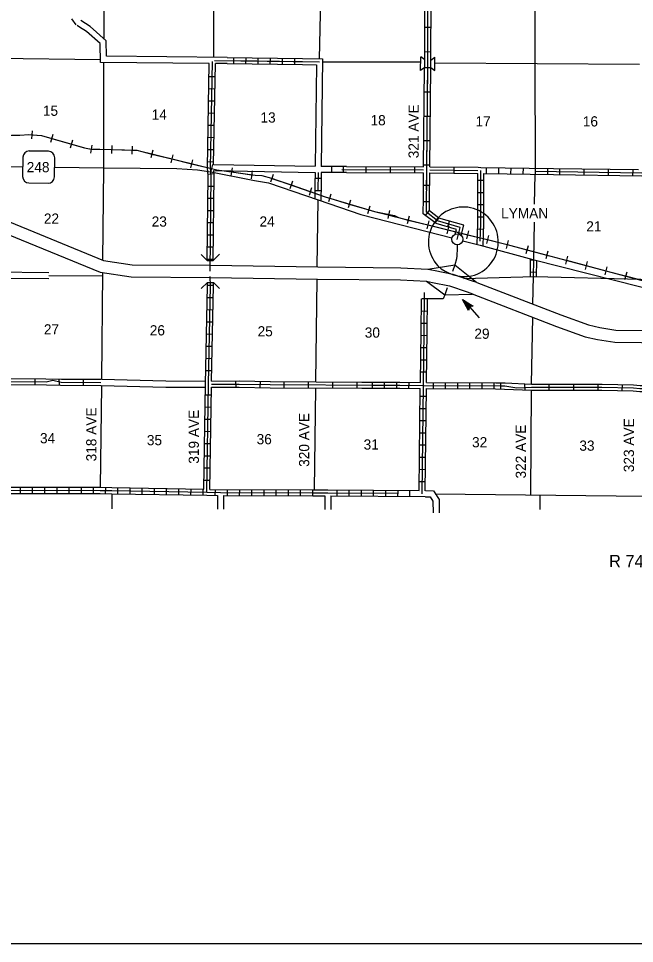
# Model space of a CAD drawing. Extents: x 1172052 to 1638052, y 15900200 to 16275684.
# Drawn here: x 1424016 to 1454190, y 15907050 to 15952360 of the extents above; entities that cross this region are included whole.
import ezdxf

# ---------------------------------------------------------------- set-up
doc = ezdxf.new("R2010")
doc.units = 0
for name, color, linetype in [('L10', 7, 'Continuous'), ('L11', 7, 'Continuous'), ('L13', 7, 'Continuous'), ('L14', 7, 'Continuous'), ('L15', 7, 'Continuous'), ('L16', 7, 'Continuous'), ('L18', 7, 'Continuous'), ('L22', 7, 'Continuous'), ('L23', 7, 'Continuous'), ('L3', 7, 'Continuous'), ('L30', 7, 'Continuous'), ('L31', 7, 'Continuous'), ('L4', 7, 'Continuous'), ('L5', 7, 'Continuous'), ('L55', 7, 'Continuous'), ('L8', 7, 'Continuous'), ('L9', 7, 'Continuous')]:
    doc.layers.add(name, color=color, linetype=linetype)

msp = doc.modelspace()

# ---------------------------------------------------------------- linework, layer by layer
at = {"layer": 'L10'}
for points in [[(1437926, 15950403), (1438914, 15950391)], [(1438914, 15950391), (1438846, 15945118)], [(1437928, 15950101), (1438610, 15950092)], [(1438610, 15950092), (1438546, 15945120)], [(1433572, 15945216), (1438546, 15945120)], [(1433579, 15944915), (1438542, 15944820)], [(1422852, 15939947), (1425498, 15939925)], [(1422849, 15939647), (1425502, 15939625)], [(1433477, 15934445), (1434831, 15934454), (1436349, 15934424)]]:
    msp.add_lwpolyline(points, dxfattribs=at)
at = {"layer": 'L11'}
for p, q in [((1426843, 15952056), (1426631, 15952342)), ((1427010, 15951940), (1426885, 15952017)), ((1427522, 15951963), (1427062, 15952264)), ((1427340, 15951724), (1427007, 15951941)), ((1428015, 15951131), (1427340, 15951724)), ((1428313, 15951268), (1427522, 15951963)), ((1428026, 15950211), (1428015, 15951131)), ((1428323, 15950508), (1428313, 15951268)), ((1433360, 15950157), (1428026, 15950211)), ((1434235, 15950448), (1428323, 15950508)), ((1434231, 15950148), (1433660, 15950154))]:
    msp.add_line(p, q, dxfattribs=at)
for points in [[(1428071, 15934387), (1431229, 15934306), (1433172, 15934295)], [(1428079, 15934687), (1431234, 15934606), (1433174, 15934595)]]:
    msp.add_lwpolyline(points, dxfattribs=at)
at = {"layer": 'L13'}
for p, q in [((1438912, 15950241), (1443707, 15950233)), ((1444417, 15950196), (1454437, 15950121)), ((1438676, 15943482), (1438636, 15940192)), ((1449253, 15940538), (1449284, 15942387)), ((1428130, 15939912), (1428077, 15934687)), ((1438629, 15939592), (1438569, 15934562)), ((1449216, 15938370), (1449239, 15939729)), ((1449150, 15934456), (1449205, 15937731)), ((1428074, 15934387), (1428023, 15929396)), ((1438565, 15934262), (1438505, 15929277)), ((1449112, 15929032), (1449145, 15934156)), ((1444434, 15929079), (1454762, 15928969))]:
    msp.add_line(p, q, dxfattribs=at)
for points in [[(1438765, 15950391), (1438867, 15955567), (1438843, 15960843), (1438936, 15966143), (1439012, 15971360), (1439080, 15976588)], [(1433721, 15976457), (1433692, 15971421), (1433616, 15966204), (1433581, 15960844), (1433546, 15955594), (1433562, 15950455)], [(1449401, 15965794), (1449300, 15960722), (1449290, 15955388), (1449324, 15945032)], [(1428332, 15963050), (1428294, 15960888), (1428217, 15955596), (1428189, 15951377)], [(1418338, 15950452), (1422963, 15950414), (1428025, 15950355)], [(1428183, 15950209), (1428181, 15945011), (1428136, 15940529)], [(1449299, 15943265), (1449324, 15944732)], [(1425497, 15939775), (1428113, 15939752)], [(1445828, 15939632), (1449286, 15939728), (1454498, 15939593), (1459574, 15939497)]]:
    msp.add_lwpolyline(points, dxfattribs=at)
at = {"layer": 'L15'}
for p, q in [((1424684, 15946863), (1424648, 15946464)), ((1425699, 15946670), (1425589, 15946285)), ((1426660, 15946395), (1426550, 15946010)), ((1427610, 15946156), (1427539, 15945763)), ((1428580, 15946143), (1428567, 15945744)), ((1429580, 15946111), (1429567, 15945711)), ((1430598, 15945915), (1430503, 15945527)), ((1431570, 15945678), (1431475, 15945289)), ((1432541, 15945440), (1432446, 15945052)), ((1433512, 15945202), (1433417, 15944814)), ((1434478, 15945042), (1434423, 15944646)), ((1435468, 15944905), (1435413, 15944509)), ((1436485, 15944719), (1436355, 15944340)), ((1437430, 15944394), (1437300, 15944016)), ((1438376, 15944069), (1438246, 15943691)), ((1439317, 15943754), (1439201, 15943372)), ((1440274, 15943465), (1440158, 15943082)), ((1441231, 15943175), (1441115, 15942792)), ((1442186, 15942959), (1442109, 15942566)), ((1443152, 15942683), (1443056, 15942294)), ((1444122, 15942443), (1444026, 15942055)), ((1446064, 15941964), (1445968, 15941575)), ((1447035, 15941724), (1446939, 15941336)), ((1448009, 15941482), (1447906, 15941096)), ((1448975, 15941225), (1448872, 15940839)), ((1449942, 15940969), (1449839, 15940582)), ((1450908, 15940712), (1450805, 15940325)), ((1451874, 15940455), (1451772, 15940068)), ((1452841, 15940198), (1452738, 15939811)), ((1453807, 15939941), (1453704, 15939555))]:
    msp.add_line(p, q, dxfattribs=at)
for points in [[(1423668, 15946637), (1424086, 15946639), (1424520, 15946676), (1424666, 15946663)], [(1424666, 15946663), (1425144, 15946621), (1425644, 15946478)], [(1425644, 15946478), (1426605, 15946202)], [(1426605, 15946202), (1427247, 15946019), (1427574, 15945960)], [(1427574, 15945960), (1427588, 15945957), (1428005, 15945962), (1428574, 15945943)], [(1428574, 15945943), (1429573, 15945911)], [(1429573, 15945911), (1429805, 15945904), (1430551, 15945721)], [(1430551, 15945721), (1431522, 15945483)], [(1431522, 15945483), (1432494, 15945246)], [(1432494, 15945246), (1433465, 15945008)], [(1433465, 15945008), (1433729, 15944943), (1434450, 15944844)], [(1434450, 15944844), (1435441, 15944707)], [(1435441, 15944707), (1435602, 15944685), (1435943, 15944665), (1436401, 15944536), (1436420, 15944529)], [(1436420, 15944529), (1437365, 15944205), (1438311, 15943880)], [(1438311, 15943880), (1439043, 15943629), (1439259, 15943563)], [(1439259, 15943563), (1440216, 15943273), (1441173, 15942983)], [(1441173, 15942983), (1441453, 15942899), (1442118, 15942742)], [(1442122, 15942742), (1442419, 15942658), (1442633, 15942605), (1443104, 15942489)], [(1443104, 15942489), (1444074, 15942249)], [(1444074, 15942249), (1445045, 15942009)], [(1445045, 15942009), (1446016, 15941770)], [(1446016, 15941770), (1446987, 15941530)], [(1446987, 15941530), (1447888, 15941307), (1447957, 15941289)], [(1447957, 15941289), (1448924, 15941032)], [(1448924, 15941032), (1449890, 15940775)], [(1449890, 15940775), (1450857, 15940518)], [(1450857, 15940518), (1451823, 15940262)], [(1451823, 15940262), (1452789, 15940005)], [(1452789, 15940005), (1453756, 15939748)], [(1453756, 15939748), (1454722, 15939491)]]:
    msp.add_lwpolyline(points, dxfattribs=at)
at = {"layer": 'L16'}
msp.add_circle((1445510, 15941543), 268, dxfattribs=at)
at = {"layer": 'L18'}
for p, q in [((1443715, 15949815), (1443719, 15950477)), ((1443917, 15950327), (1443719, 15950477)), ((1443914, 15949962), (1443917, 15950327)), ((1444213, 15949960), (1444215, 15950325)), ((1444215, 15950325), (1444415, 15950473)), ((1444411, 15949810), (1444415, 15950473)), ((1443914, 15949962), (1443715, 15949815)), ((1444213, 15949960), (1444411, 15949810)), ((1433261, 15940506), (1432959, 15940801)), ((1433559, 15940509), (1433854, 15940810)), ((1433261, 15940506), (1433559, 15940509)), ((1433267, 15939431), (1432971, 15939130)), ((1433267, 15939431), (1433565, 15939434)), ((1433565, 15939434), (1433866, 15939139))]:
    msp.add_line(p, q, dxfattribs=at)
at = {"layer": 'L22'}
for p, q in [((1446104, 15938238), (1445782, 15938594)), ((1446094, 15938211), (1445815, 15938520)), ((1446133, 15938243), (1445863, 15938541)), ((1446086, 15938182), (1445863, 15938430)), ((1446162, 15938248), (1445945, 15938489)), ((1446191, 15938253), (1446026, 15938436)), ((1446079, 15938153), (1445910, 15938340)), ((1446072, 15938124), (1445957, 15938250)), ((1445984, 15938366), (1446056, 15938286)), ((1446064, 15938095), (1446005, 15938160)), ((1446057, 15938066), (1446052, 15938070)), ((1446100, 15938237), (1446583, 15937702)), ((1446220, 15938258), (1446107, 15938383)), ((1446249, 15938263), (1446188, 15938331)), ((1446279, 15938268), (1446269, 15938278))]:
    msp.add_line(p, q, dxfattribs=at)
msp.add_lwpolyline([(1446100, 15938237), (1446056, 15938063), (1445773, 15938600), (1446284, 15938269)], close=True, dxfattribs=at)
at = {"layer": 'L23'}
msp.add_line((1268802, 15907050), (1636052, 15907051), dxfattribs=at)
at = {"layer": 'L3'}
for p, q in [((1425485, 15945856), (1424546, 15945869)), ((1424228, 15945560), (1424216, 15944620)), ((1425782, 15944600), (1425794, 15945539)), ((1422886, 15945106), (1424222, 15945092)), ((1433293, 15944738), (1433590, 15944760)), ((1424525, 15944303), (1425464, 15944291))]:
    msp.add_line(p, q, dxfattribs=at)
for points in [[(1425788, 15945077), (1428186, 15945053), (1431777, 15945018), (1432777, 15944942), (1433434, 15944852)], [(1433434, 15944852), (1435572, 15944431), (1436262, 15944316), (1438696, 15943475), (1440780, 15942755), (1442759, 15942252), (1445250, 15941613)], [(1423006, 15942633), (1428177, 15940512), (1429577, 15940298), (1433406, 15940277), (1438674, 15940192)], [(1445504, 15941276), (1445504, 15941095), (1445495, 15940741), (1445477, 15940592), (1445389, 15940288)], [(1445774, 15941477), (1446630, 15941252)], [(1446630, 15941252), (1449216, 15940548), (1454505, 15939220), (1459710, 15937894)], [(1444070, 15940089), (1445389, 15940288), (1446456, 15939442)], [(1445389, 15940288), (1445281, 15939968)], [(1438672, 15940192), (1442744, 15940152), (1444070, 15940089), (1444418, 15940024), (1445296, 15939837), (1446196, 15939532), (1446457, 15939437)], [(1444000, 15939492), (1444892, 15938817), (1446262, 15938864)], [(1446463, 15939435), (1450580, 15937843), (1451938, 15937348), (1452492, 15937224), (1453277, 15937097), (1459729, 15937027)], [(1445008, 15939161), (1444892, 15938817)]]:
    msp.add_lwpolyline(points, dxfattribs=at)
for centre, start, end in [((1424540, 15945557), 89.2382, 179.2382), ((1425479, 15945544), 359.2382, 89.2382), ((1424527, 15944617), 179.2382, 269.2382), ((1425467, 15944605), 269.2382, 359.2382)]:
    msp.add_arc(centre, 313, start, end, dxfattribs=at)
at = {"layer": 'L31'}
for centre, radius, start, end in [((1445807, 15941414), 1711, 283.7574, 222.795), ((1445885, 15941675), 1952, 226.8678, 279.6847)]:
    msp.add_arc(centre, radius, start, end, dxfattribs=at)
at = {"layer": 'L4'}
msp.add_lwpolyline([(1444892, 15938817), (1444812, 15938631), (1443765, 15938635)], dxfattribs=at)
at = {"layer": 'L5'}
for points in [[(1422779, 15942078), (1428016, 15939930), (1429529, 15939698), (1433400, 15939677), (1438664, 15939592)], [(1438666, 15939592), (1442727, 15939552), (1444000, 15939492), (1444300, 15939435), (1445136, 15939258), (1445997, 15938966), (1446252, 15938873)], [(1446246, 15938875), (1450369, 15937281), (1451769, 15936771), (1452379, 15936635), (1453225, 15936498), (1459722, 15936427)]]:
    msp.add_lwpolyline(points, dxfattribs=at)
at = {"layer": 'L55'}
for p, q in [((1428592, 15929082), (1428589, 15928347)), ((1433760, 15928991), (1433758, 15928328)), ((1434060, 15928988), (1434058, 15928327)), ((1439022, 15928978), (1439020, 15928310)), ((1439322, 15928977), (1439320, 15928309)), ((1449545, 15928995), (1449559, 15928310))]:
    msp.add_line(p, q, dxfattribs=at)
for points in [[(1443945, 15929233), (1444345, 15929229), (1444617, 15928797), (1444621, 15928141)], [(1443945, 15928933), (1444179, 15928931), (1444318, 15928710), (1444322, 15928139)]]:
    msp.add_lwpolyline(points, dxfattribs=at)
at = {"layer": 'L8'}
for p, q in [((1434235, 15950451), (1437926, 15950402)), ((1434561, 15950147), (1434565, 15950446)), ((1434563, 15950296), (1437924, 15950252)), ((1435158, 15950139), (1435161, 15950438)), ((1435754, 15950132), (1435758, 15950430)), ((1436351, 15950124), (1436355, 15950422)), ((1436947, 15950116), (1436951, 15950414)), ((1437544, 15950108), (1437548, 15950407)), ((1434231, 15950151), (1437928, 15950102)), ((1433350, 15949523), (1433648, 15949518)), ((1433339, 15948927), (1433638, 15948921)), ((1433329, 15948330), (1433627, 15948325)), ((1433318, 15947734), (1433616, 15947728)), ((1433307, 15947137), (1433606, 15947132)), ((1433297, 15946541), (1433595, 15946535)), ((1433286, 15945944), (1433584, 15945939)), ((1433275, 15945348), (1433574, 15945342)), ((1438692, 15944817), (1438681, 15943903)), ((1440090, 15945112), (1438846, 15945118)), ((1439349, 15945116), (1439348, 15944820)), ((1439932, 15944820), (1439933, 15945118)), ((1446811, 15944766), (1450216, 15944719)), ((1446929, 15945064), (1446924, 15944764)), ((1447529, 15945051), (1447524, 15944751)), ((1448129, 15945049), (1448124, 15944748)), ((1448729, 15945040), (1448724, 15944740)), ((1449331, 15945032), (1449327, 15944732)), ((1449930, 15945021), (1449925, 15944720)), ((1446512, 15944435), (1446810, 15944435)), ((1433295, 15944154), (1433593, 15944152)), ((1438535, 15944256), (1438526, 15943534)), ((1438830, 15943919), (1438532, 15943922)), ((1438835, 15944255), (1438825, 15943430)), ((1433289, 15943558), (1433587, 15943555)), ((1443849, 15943401), (1444147, 15943398)), ((1446513, 15943838), (1446811, 15943839)), ((1433283, 15942961), (1433581, 15942958)), ((1446514, 15943242), (1446812, 15943242)), ((1443953, 15942709), (1444135, 15942946)), ((1444426, 15942346), (1444608, 15942583)), ((1446515, 15942645), (1446813, 15942645)), ((1433277, 15942365), (1433575, 15942362)), ((1445093, 15942203), (1444997, 15941815)), ((1445045, 15942148), (1445128, 15942435)), ((1446505, 15942054), (1446803, 15942043)), ((1433271, 15941768), (1433570, 15941765)), ((1433265, 15941172), (1433564, 15941169)), ((1433259, 15940575), (1433558, 15940572)), ((1449089, 15939731), (1449104, 15940578)), ((1449104, 15940541), (1449250, 15940538)), ((1449239, 15939729), (1449253, 15940538)), ((1449389, 15939726), (1449402, 15940501)), ((1449094, 15939944), (1449392, 15939939)), ((1433271, 15939290), (1433569, 15939297)), ((1433260, 15938700), (1433558, 15938694)), ((1433248, 15938104), (1433546, 15938097)), ((1443745, 15938034), (1444044, 15938031)), ((1433236, 15937507), (1433534, 15937501)), ((1443741, 15937437), (1444039, 15937435)), ((1433224, 15936911), (1433522, 15936905)), ((1443734, 15936842), (1444033, 15936837)), ((1433212, 15936314), (1433510, 15936308)), ((1443726, 15936245), (1444024, 15936241)), ((1433199, 15935718), (1433498, 15935712)), ((1443717, 15935648), (1444015, 15935644)), ((1433187, 15935121), (1433486, 15935115)), ((1443708, 15935052), (1444007, 15935048)), ((1433090, 15929305), (1433173, 15934445)), ((1441356, 15934251), (1441355, 15934549)), ((1441952, 15934252), (1441952, 15934551)), ((1442549, 15934253), (1442548, 15934551)), ((1443143, 15934246), (1443147, 15934544)), ((1444000, 15934533), (1447390, 15934512)), ((1444337, 15934232), (1444339, 15934530)), ((1444934, 15934228), (1444936, 15934526)), ((1445530, 15934224), (1445532, 15934523)), ((1446127, 15934221), (1446129, 15934519)), ((1446724, 15934217), (1446725, 15934515)), ((1447320, 15934213), (1447322, 15934512)), ((1433165, 15933927), (1433464, 15933923)), ((1433390, 15929289), (1433471, 15934295)), ((1443639, 15929245), (1443696, 15934236)), ((1443939, 15929230), (1443996, 15934233)), ((1443996, 15934233), (1447386, 15934212)), ((1443693, 15933858), (1443991, 15933855)), ((1433156, 15933331), (1433454, 15933326)), ((1443686, 15933262), (1443984, 15933258)), ((1433146, 15932734), (1433445, 15932730)), ((1443679, 15932665), (1443977, 15932662)), ((1433137, 15932138), (1433435, 15932133)), ((1443672, 15932069), (1443970, 15932065)), ((1433127, 15931541), (1433425, 15931537)), ((1443665, 15931472), (1443963, 15931469)), ((1433117, 15930945), (1433416, 15930940)), ((1443658, 15930876), (1443957, 15930872)), ((1433108, 15930348), (1433406, 15930343)), ((1443652, 15930279), (1443950, 15930276)), ((1424112, 15929100), (1424112, 15929398)), ((1424709, 15929100), (1424709, 15929398)), ((1425305, 15929099), (1425305, 15929397)), ((1425902, 15929098), (1425902, 15929397)), ((1426498, 15929098), (1426499, 15929396)), ((1427095, 15929097), (1427095, 15929396)), ((1427692, 15929097), (1427692, 15929395)), ((1428285, 15929090), (1428292, 15929388)), ((1428882, 15929078), (1428887, 15929376)), ((1429479, 15929067), (1429484, 15929366)), ((1430075, 15929057), (1430080, 15929356)), ((1433098, 15929752), (1433396, 15929747)), ((1443645, 15929682), (1443943, 15929679)), ((1430672, 15929047), (1430677, 15929345)), ((1431268, 15929037), (1431273, 15929335)), ((1431865, 15929027), (1431870, 15929325)), ((1432461, 15929017), (1432466, 15929315)), ((1433058, 15929007), (1433063, 15929305)), ((1433653, 15928994), (1433660, 15929293)), ((1434253, 15928988), (1434254, 15929286)), ((1434849, 15928986), (1434850, 15929285)), ((1435446, 15928985), (1435447, 15929283)), ((1436043, 15928984), (1436043, 15929282)), ((1436639, 15928982), (1436640, 15929280)), ((1437236, 15928981), (1437237, 15929279)), ((1437832, 15928979), (1437833, 15929278)), ((1438430, 15928978), (1438429, 15929276)), ((1439322, 15928977), (1443935, 15928943)), ((1439621, 15928975), (1439624, 15929274)), ((1440218, 15928971), (1440220, 15929269)), ((1440815, 15928967), (1440817, 15929265)), ((1441411, 15928962), (1441413, 15929261)), ((1442008, 15928958), (1442010, 15929256)), ((1442604, 15928953), (1442607, 15929252)), ((1443189, 15928949), (1443191, 15929247))]:
    msp.add_line(p, q, dxfattribs=at)
for points in [[(1433403, 15939977), (1433449, 15944652), (1433419, 15945044), (1433512, 15950260)], [(1433621, 15950309), (1438762, 15950241)], [(1433258, 15940519), (1433299, 15944647), (1433269, 15945039), (1433360, 15950157)], [(1433572, 15945216), (1433660, 15950154)], [(1422794, 15946634), (1424086, 15946639), (1424520, 15946676), (1425144, 15946621), (1427247, 15946019), (1427588, 15945957), (1428005, 15945962), (1429805, 15945904), (1433729, 15944943), (1435602, 15944685), (1435943, 15944665), (1436401, 15944536), (1439043, 15943629), (1441453, 15942899), (1442434, 15942707), (1442633, 15942605), (1447888, 15941307), (1454996, 15939418)], [(1433558, 15940510), (1433599, 15944657), (1433579, 15944915)], [(1440085, 15944813), (1438842, 15944814)], [(1445504, 15941540), (1445649, 15942130), (1444536, 15942450), (1443994, 15942866), (1444011, 15944949)], [(1446476, 15941293), (1446514, 15942330), (1446511, 15944771)], [(1446525, 15945071), (1446663, 15945069), (1450219, 15945019)], [(1446632, 15941453), (1446664, 15942327), (1446661, 15944919)], [(1446773, 15941214), (1446814, 15942325), (1446811, 15944766)], [(1445412, 15941795), (1445469, 15942026), (1444467, 15942313), (1443843, 15942793), (1443849, 15943535)], [(1445706, 15941733), (1445829, 15942235), (1444605, 15942586), (1444144, 15942940), (1444149, 15943532)], [(1433173, 15934445), (1433270, 15939268), (1433266, 15939421)], [(1433238, 15929153), (1433323, 15934444), (1433420, 15939268), (1433409, 15939719)], [(1433476, 15934595), (1433570, 15939269), (1433566, 15939438)], [(1443787, 15929084), (1443848, 15934384), (1443886, 15937034), (1443902, 15938934)], [(1443700, 15934536), (1443736, 15937035), (1443750, 15938635)], [(1444000, 15934533), (1444036, 15937032), (1444050, 15938634)], [(1440836, 15934549), (1442691, 15934552), (1443700, 15934536)], [(1441355, 15934401), (1442689, 15934402), (1443848, 15934384), (1447639, 15934361)], [(1440830, 15934250), (1442688, 15934252), (1443696, 15934236)], [(1412181, 15929393), (1417439, 15929316), (1418064, 15929302), (1423330, 15929250), (1428022, 15929246), (1428588, 15929232), (1433238, 15929153), (1433904, 15929138), (1438429, 15929127), (1439171, 15929128), (1442637, 15929102)], [(1417591, 15929463), (1418066, 15929452), (1423331, 15929400), (1428024, 15929396), (1428592, 15929382), (1433090, 15929305)], [(1418213, 15929150), (1423329, 15929100), (1428020, 15929096), (1428585, 15929082), (1433235, 15929003), (1433760, 15928991)], [(1433390, 15929289), (1438429, 15929277), (1439171, 15929278), (1443639, 15929245)], [(1434060, 15928988), (1438429, 15928977), (1439022, 15928978)]]:
    msp.add_lwpolyline(points, dxfattribs=at)
at = {"layer": 'L9'}
for p, q in [((1443914, 15950338), (1443931, 15955508)), ((1444064, 15950337), (1444081, 15955508)), ((1444214, 15950331), (1444231, 15955503)), ((1443920, 15951929), (1444218, 15951928)), ((1443916, 15950736), (1444214, 15950735)), ((1443911, 15949960), (1444210, 15949957)), ((1443900, 15948767), (1444198, 15948764)), ((1443888, 15947574), (1444186, 15947571)), ((1443876, 15946381), (1444174, 15946378)), ((1438542, 15944820), (1438535, 15944256)), ((1438842, 15944814), (1438835, 15944255)), ((1439852, 15944963), (1443862, 15944950)), ((1440085, 15944812), (1443860, 15944800)), ((1440090, 15945112), (1443862, 15945100)), ((1441045, 15944810), (1441046, 15945108)), ((1442238, 15944806), (1442239, 15945104)), ((1443431, 15944802), (1443432, 15945100)), ((1443849, 15943535), (1443860, 15944800)), ((1443864, 15945188), (1444162, 15945185)), ((1444149, 15943532), (1444160, 15944798)), ((1444160, 15944798), (1446511, 15944771)), ((1444161, 15944948), (1446513, 15944921)), ((1445353, 15944785), (1445356, 15945083)), ((1450522, 15945014), (1450517, 15944716)), ((1451715, 15944996), (1451710, 15944697)), ((1452908, 15944978), (1452903, 15944679)), ((1454101, 15944959), (1454096, 15944661)), ((1438837, 15944515), (1438539, 15944519)), ((1443854, 15944203), (1444153, 15944200)), ((1424824, 15934715), (1424823, 15934417)), ((1425997, 15934701), (1426000, 15934400)), ((1427186, 15934691), (1427184, 15934393)), ((1434671, 15934304), (1434669, 15934602)), ((1435860, 15934285), (1435866, 15934583)), ((1436349, 15934424), (1441781, 15934394)), ((1436350, 15934574), (1440836, 15934549)), ((1437009, 15934570), (1437007, 15934271)), ((1438202, 15934563), (1438201, 15934265)), ((1439396, 15934556), (1439394, 15934258)), ((1440589, 15934550), (1440587, 15934252)), ((1447638, 15934212), (1447640, 15934510)), ((1448831, 15934169), (1448816, 15934470)), ((1450018, 15934156), (1450018, 15934455)), ((1451211, 15934155), (1451211, 15934453)), ((1452404, 15934154), (1452405, 15934452)), ((1453594, 15934129), (1453601, 15934427)), ((1436349, 15934274), (1440830, 15934249))]:
    msp.add_line(p, q, dxfattribs=at)
for points in [[(1444003, 15943971), (1444011, 15944949), (1444063, 15950233), (1444087, 15957083)], [(1443862, 15945100), (1443910, 15949960)], [(1444012, 15945098), (1444060, 15949959)], [(1444162, 15945098), (1444210, 15949954)], [(1444162, 15945098), (1446525, 15945071)], [(1449326, 15944883), (1454543, 15944804), (1459617, 15944778)], [(1450219, 15945019), (1454394, 15944956)], [(1450216, 15944719), (1454542, 15944654), (1459617, 15944628)], [(1417664, 15934598), (1425374, 15934564), (1425699, 15934652), (1426101, 15934548), (1428047, 15934537)], [(1417664, 15934448), (1425394, 15934414), (1426081, 15934398), (1428046, 15934387)], [(1417665, 15934748), (1425355, 15934714), (1426120, 15934698), (1428048, 15934687)], [(1433476, 15934595), (1434832, 15934604), (1436352, 15934574)], [(1447390, 15934513), (1447851, 15934509), (1449143, 15934456), (1452599, 15934453), (1454147, 15934415), (1454461, 15934387), (1459571, 15934385)], [(1447639, 15934361), (1447839, 15934359), (1448422, 15934271), (1449147, 15934306), (1452597, 15934303), (1454138, 15934265), (1454455, 15934237), (1459722, 15934235)], [(1433478, 15934295), (1434830, 15934304), (1436346, 15934274)], [(1447386, 15934213), (1447827, 15934209), (1449151, 15934156), (1452595, 15934153), (1454130, 15934115), (1454448, 15934087), (1459570, 15934085)]]:
    msp.add_lwpolyline(points, dxfattribs=at)

# ---------------------------------------------------------------- texts
at = {"layer": 'L14'}
for s, p in [('15', (1425211, 15947592)), ('14', (1430540, 15947403)), ('13', (1435869, 15947262)), ('18', (1441260, 15947127)), ('17', (1446403, 15947071)), ('16', (1451658, 15947071)), ('22', (1425258, 15942308)), ('23', (1430540, 15942166)), ('24', (1435822, 15942166)), ('21', (1451828, 15941927)), ('27', (1425258, 15936883)), ('26', (1430446, 15936836)), ('25', (1435728, 15936788)), ('30', (1440978, 15936726)), ('29', (1446346, 15936670)), ('34', (1425069, 15931552)), ('35', (1430304, 15931457)), ('36', (1435681, 15931505)), ('31', (1440921, 15931243)), ('32', (1446233, 15931356)), ('33', (1451489, 15931187))]:
    msp.add_text(s, height=500, rotation=0, dxfattribs=at).set_placement(p)
at = {"layer": 'L16'}
msp.add_text('LYMAN', height=500, rotation=0, dxfattribs=at).set_placement((1447656, 15942571))
at = {"layer": 'L3'}
msp.add_text('248', height=500, rotation=0, dxfattribs=at).set_placement((1424419, 15944831))
at = {"layer": 'L30'}
for s, p in [('321 AVE', (1443620, 15945514)), ('318 AVE', (1427832, 15930666)), ('319 AVE', (1432853, 15930552)), ('320 AVE', (1438256, 15930399)), ('323 AVE', (1454166, 15930137)), ('322 AVE', (1448870, 15929828))]:
    msp.add_text(s, height=500, rotation=90, dxfattribs=at).set_placement(p)
at = {"layer": 'L55'}
msp.add_text('R 74 W', height=600, rotation=359.3985, dxfattribs=at).set_placement((1452940, 15925489))

doc.saveas('drawing.dxf')
